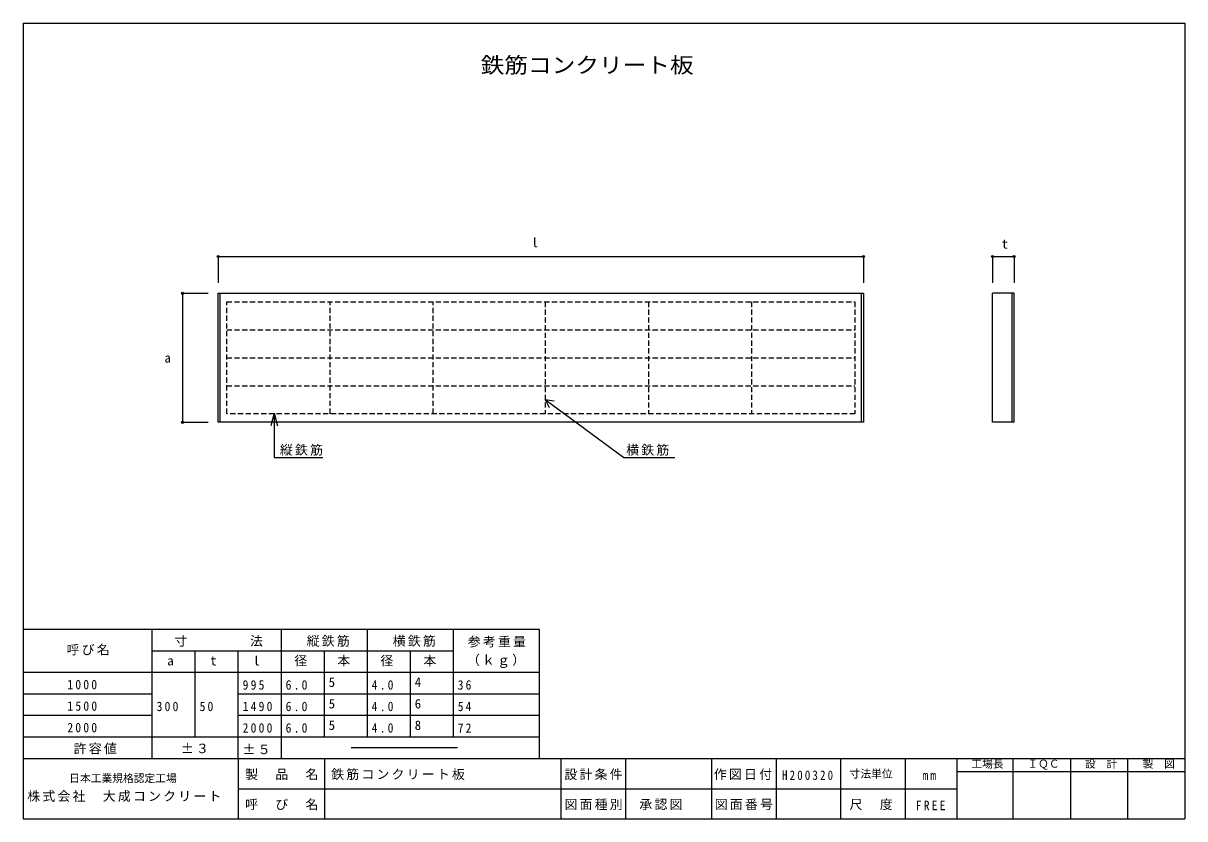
# Model space of a CAD drawing. Units: millimetres, scale not verified. Extents: x -1350 to 1350, y -950 to 900.
import ezdxf
from ezdxf.enums import TextEntityAlignment as Align

# ---------------------------------------------------------------- set-up
doc = ezdxf.new("R2010")
doc.units = ezdxf.units.MM
doc.header["$LTSCALE"] = 10
doc.header["$PDMODE"] = 32
doc.header["$PDSIZE"] = 5
doc.linetypes.add('DASHED1', pattern=[1.8, 1.2, -0.6])
for name, color, linetype in [('0-1', 3, 'Continuous'), ('0-2', 7, 'Continuous'), ('0-3', 2, 'DASHED1'), ('F-0', 2, 'Continuous')]:
    doc.layers.add(name, color=color, linetype=linetype)
doc.styles.add('ＭＳ ゴシック', font='')
doc.styles.get('ＭＳ ゴシック').set_extended_font_data('MS Gothic')

msp = doc.modelspace()

# ---------------------------------------------------------------- linework, layer by layer
at = {"layer": '0-1'}
for p, q in [((-891.9, -27.98), (-891.9, 272.02)), ((598.1, 272.02), (598.1, -27.98)), ((903.1, -27.98), (903.1, 272.02)), ((953.1, 272.02), (903.1, 272.02)), ((948.1, 272.02), (948.1, -27.98)), ((953.1, -27.98), (953.1, 272.02)), ((953.1, -27.98), (903.1, -27.98))]:
    msp.add_line(p, q, dxfattribs=at)
msp.add_lwpolyline([(-896.9, 272.02), (603.1, 272.02), (603.1, -27.98), (-896.9, -27.98)], close=True, dxfattribs=at)
at = {"layer": '0-2'}
for p, q in [((-896.9, 357.6), (603.1, 357.6)), ((-896.9, 357.6), (-896.9, 296.04)), ((603.1, 357.6), (603.1, 296.04)), ((903.1, 357.6), (953.1, 357.6)), ((903.1, 357.6), (903.1, 296.04)), ((953.1, 357.6), (953.1, 296.04)), ((-979.77, 272.02), (-979.77, -27.98)), ((-979.77, 272.02), (-920.14, 272.02)), ((-136.9, 25.15), (-127.63, 6.24)), ((-136.9, 25.15), (-116.09, 21.96)), ((-766.44, -6.89), (-774.21, -35.87)), ((-766.73, -7.98), (-766.73, -109.59)), ((-766.44, -6.89), (-758.68, -35.87)), ((-979.77, -27.98), (-920.14, -27.98)), ((-766.73, -109.59), (-653.32, -109.59)), ((-1050, -810), (-1050, -510)), ((-750, -810), (-750, -510)), ((-550, -760), (-550, -510)), ((-350, -760), (-350, -510)), ((-350, -560), (-1050, -560)), ((-950, -760), (-950, -560)), ((-850, -810), (-850, -560)), ((-650, -760), (-650, -560)), ((-650, -760), (-650, -560)), ((-450, -760), (-450, -560)), ((-150, -610), (-1350, -610)), ((-1050, -660), (-1350, -660)), ((-150, -660), (-850, -660)), ((-1050, -710), (-1350, -710)), ((-150, -710), (-850, -710)), ((-150, -760), (-1350, -760)), ((-340.73, -785), (-587.73, -785))]:
    msp.add_line(p, q, dxfattribs=at)
for points in [[(-136.9, 25.15), (46.49, -109.59), (164.68, -109.59)], [(-150, -810), (-150, -510), (-1350, -510)]]:
    msp.add_lwpolyline(points, dxfattribs=at)
for p in [(-896.9, 357.6), (603.1, 357.6), (903.1, 357.6), (953.1, 357.6), (-979.77, 272.02), (-979.77, -27.98)]:
    msp.add_point(p, dxfattribs=at)
at = {"layer": '0-3'}
for p, q in [((-876.9, 252.02), (583.1, 252.02)), ((-876.9, -7.98), (-876.9, 252.02)), ((-636.9, -7.98), (-636.9, 252.02)), ((-396.9, -7.98), (-396.9, 252.02)), ((-136.9, 252.02), (-136.9, -7.98)), ((103.1, 252.02), (103.1, -7.98)), ((343.1, 252.02), (343.1, -7.98)), ((-876.9, 187.02), (583.1, 187.02)), ((-876.9, 122.02), (583.1, 122.02)), ((-876.9, 57.02), (583.1, 57.02))]:
    msp.add_line(p, q, dxfattribs=at)
msp.add_lwpolyline([(583.1, 252.02), (583.1, -7.98), (-876.9, -7.98)], dxfattribs=at)
at = {"layer": 'F-0'}
for p, q in [((-1350, 900), (-1350, -950)), ((-1350, 900), (1350, 900)), ((1350, 900), (1350, -950)), ((-1350, -810), (1350, -810)), ((-850, -810), (-850, -950)), ((-650, -810), (-650, -950)), ((-100, -810), (-100, -950)), ((50, -810), (50, -950)), ((250, -810), (250, -950)), ((400, -810), (400, -950)), ((550, -810), (550, -950)), ((700, -810), (700, -950)), ((820, -810), (820, -950)), ((950, -810), (950, -950)), ((1084, -810), (1084, -950)), ((1217, -810), (1217, -950)), ((820, -840), (1350, -840)), ((-850, -880), (820, -880)), ((-1350, -950), (1350, -950))]:
    msp.add_line(p, q, dxfattribs=at)

# ---------------------------------------------------------------- texts
at = {"layer": '0-2', "color": 3, "style": 'ＭＳ ゴシック', "width": 1.1}
msp.add_text('鉄筋コンクリート板', height=36.66, dxfattribs=at).set_placement((-286.68, 773.28), align=Align.BOTTOM_LEFT)
at = {"layer": '0-2', "style": 'ＭＳ ゴシック'}
for s, p in [('l', (-168.19, 372.48)), ('t', (924.3, 369.21)), ('a', (-1021.9, 104.26)), ('a', (-1015.23, -600)), ('t', (-915.23, -600)), ('l', (-815.23, -600)), ('径', (-719.88, -600)), ('本', (-619.88, -600)), ('径', (-519.88, -600)), ('本', (-419.88, -600)), ('5', (-640, -650)), ('4', (-440, -650)), ('5', (-640, -700)), ('6', (-440, -700)), ('5', (-640, -750)), ('8', (-440, -750))]:
    msp.add_text(s, height=21.99, dxfattribs=at).set_placement(p, align=Align.BOTTOM_LEFT)
at = {"layer": '0-2', "char_height": 21.99, "attachment_point": 7, "style": 'ＭＳ ゴシック'}
for s, insert in [('\\T1.17;縦鉄筋', (-753.25, -105.7)), ('\\T1.17;横鉄筋', (51.49, -105.7)), ('\\T1.17;寸\u3000\u3000\u3000\u3000法', (-998.4, -550)), ('\\T1.17;縦鉄筋', (-691.08, -549.92)), ('\\T1.17;横鉄筋', (-491.08, -549.92)), ('\\T1.17;参考重量', (-316.76, -551.83)), ('\\T1.17;呼び名', (-1249.26, -570.18)), ('\\T1.17;（ｋｇ）', (-318.59, -599.33)), ('\\T1.38;\\W0.9;1000', (-1247.4, -649.18)), ('\\T1.38;\\W0.9;995', (-840, -650)), ('\\T1.38;\\W0.9;6.0', (-740, -650)), ('\\T1.38;\\W0.9;4.0', (-540, -650)), ('\\T1.36;\\W0.9;36', (-340, -650)), ('\\T1.38;\\W0.9;1500', (-1247.4, -699.18)), ('\\T1.38;\\W0.9;300', (-1040, -700)), ('\\T1.36;\\W0.9;50', (-940, -700)), ('\\T1.38;\\W0.9;1490', (-840, -700)), ('\\T1.38;\\W0.9;6.0', (-740, -700)), ('\\T1.38;\\W0.9;4.0', (-540, -700)), ('\\T1.36;\\W0.9;54', (-340, -700)), ('\\T1.38;\\W0.9;2000', (-1247.4, -749.18)), ('\\T1.38;\\W0.9;2000', (-840, -750)), ('\\T1.38;\\W0.9;6.0', (-740, -750)), ('\\T1.38;\\W0.9;4.0', (-540, -750)), ('\\T1.36;\\W0.9;72', (-340, -750)), ('\\T1.17;許容値', (-1232.77, -800)), ('\\T1.17;±３', (-983.52, -797.68)), ('\\T1.17;±５', (-840, -800))]:
    msp.add_mtext(s, dxfattribs=dict(at, insert=insert))
at = {"layer": 'F-0', "color": 4, "style": 'ＭＳ ゴシック'}
for s, p in [('寸法単位', (570.88, -860)), ('工場長', (853.95, -836.76)), ('ＩＱＣ', (983.95, -836.76)), ('設\u3000計', (1117.95, -836.76)), ('製\u3000図', (1251.95, -836.76)), ('日本工業規格認定工場', (-1243.11, -870.61))]:
    msp.add_text(s, height=18.33, dxfattribs=at).set_placement(p, align=Align.BOTTOM_LEFT)
at = {"layer": 'F-0', "color": 7, "char_height": 21.99, "attachment_point": 7, "style": 'ＭＳ ゴシック'}
for s, insert in [('\\T1.17;製\u3000品\u3000名', (-834.17, -860)), ('\\T1.17;鉄筋コンクリート板', (-634.17, -860)), ('\\T1.17;設計条件', (-92.05, -860)), ('\\T1.17;作図日付', (255.36, -860)), ('\\T1.39;\\W0.85;H200320', (413.79, -860)), ('\\T1.36;\\W0.9;mm', (740.15, -860)), ('\\T1.17;株式会社\u3000大成コンクリート', (-1340.61, -911.02)), ('\\T1.17;呼\u3000び\u3000名', (-834.17, -930)), ('\\T1.17;図面種別', (-92.05, -930)), ('\\T1.17;承認図', (82.19, -930)), ('\\T1.17;図面番号', (257.38, -930)), ('\\T1.17;尺\u3000度', (570.88, -930)), ('\\T1.38;\\W0.9;FREE', (724.6, -930))]:
    msp.add_mtext(s, dxfattribs=dict(at, insert=insert))

doc.saveas('drawing.dxf')
